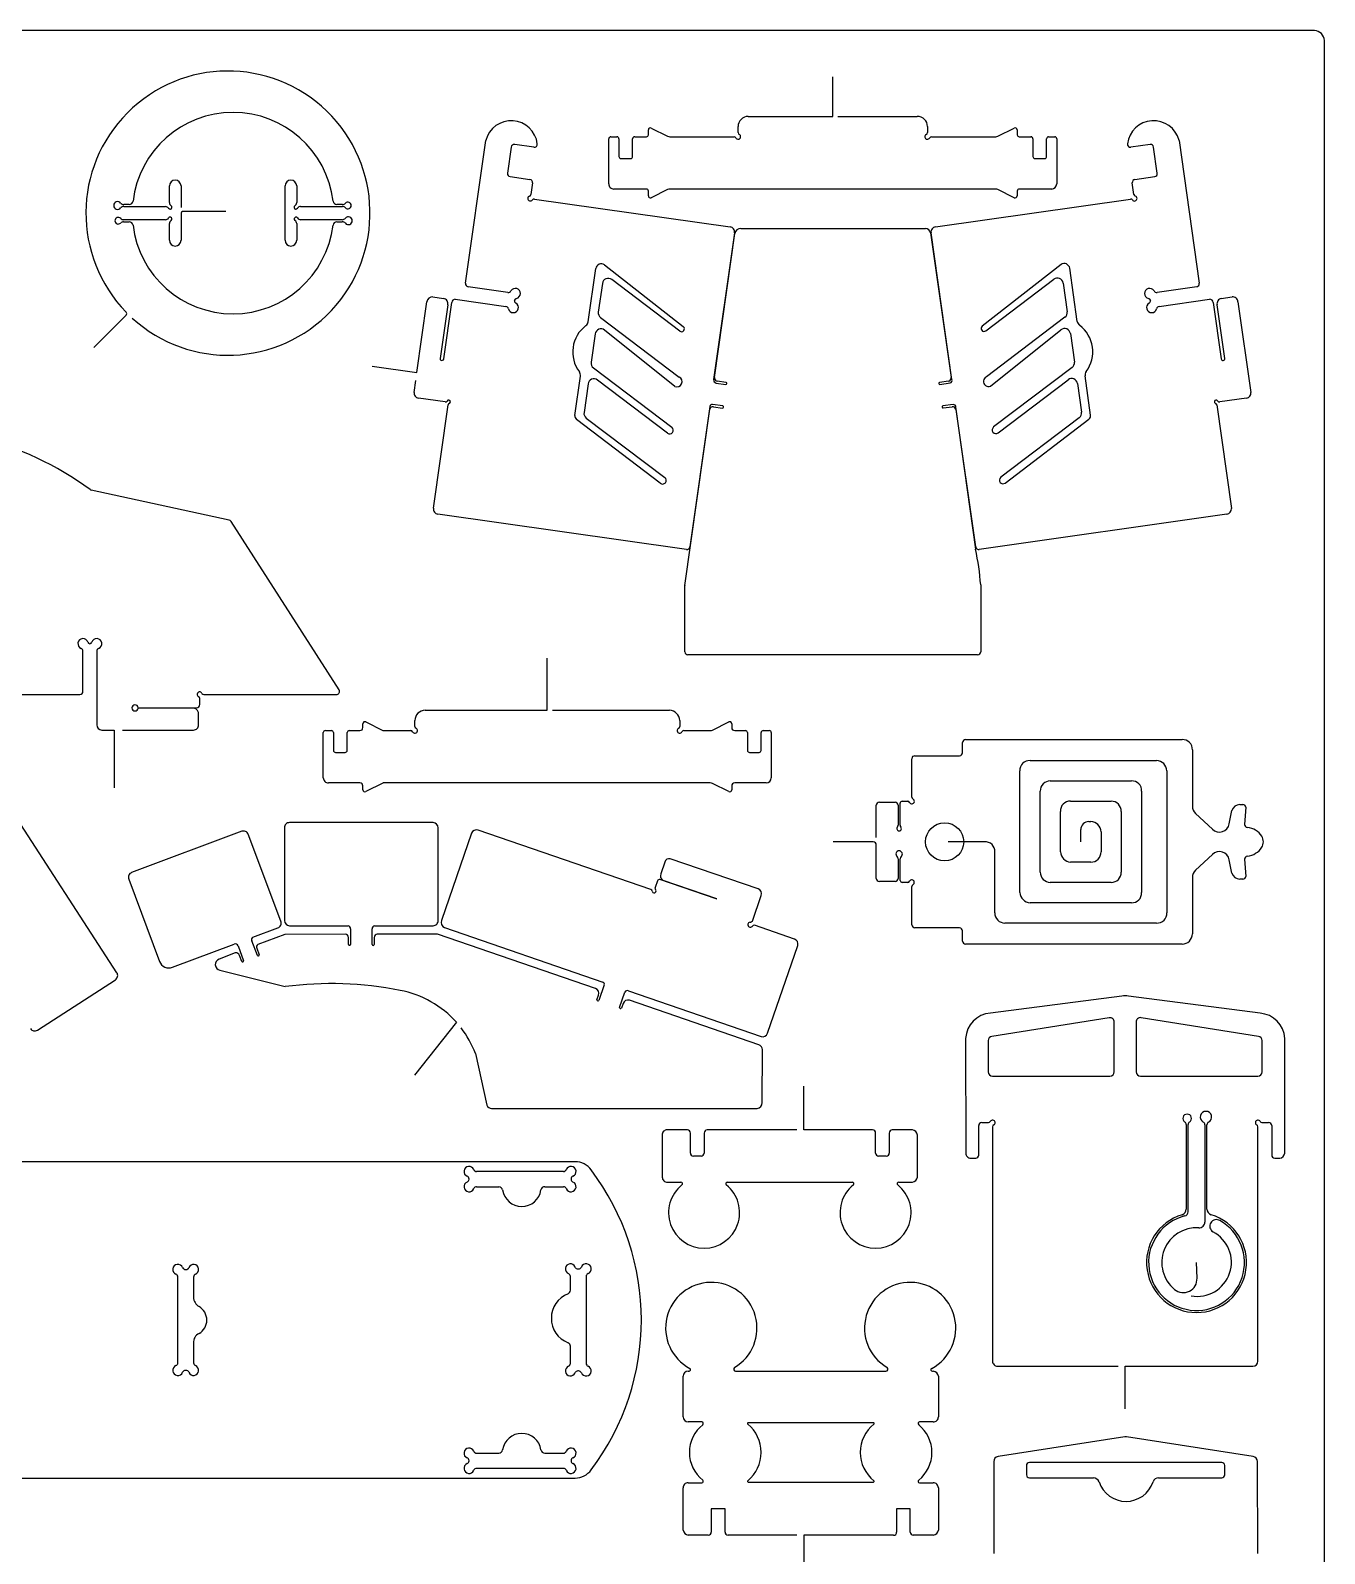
# Model space of a CAD drawing. Extents: x 0 to 199, y 0 to 282.
# Drawn here: x 71.6 to 199.2, y 131.8 to 281.9 of the extents above; entities that cross this region are included whole.
import ezdxf

# ---------------------------------------------------------------- set-up
doc = ezdxf.new("R2010")
doc.units = 0
doc.layers.add('WHITE', color=7, linetype='CONTINUOUS')

msp = doc.modelspace()

# ---------------------------------------------------------------- linework, layer by layer
at = {"layer": 'WHITE', "color": 7, "linetype": 'CONTINUOUS'}
for p, q in [((198.15, 281.862), (5, 281.862)), ((199.15, 5), (199.15, 280.862)), ((150.682, 273.391), (150.682, 277.278)), ((142.352, 273.391), (150.682, 273.391)), ((151.182, 273.391), (159.013, 273.391)), ((132.507, 271.591), (132.507, 272.067)), ((132.796, 272.246), (134.401, 271.444)), ((141.352, 271.794), (141.352, 272.391)), ((160.013, 272.391), (160.011905, 271.794)), ((166.963, 271.444), (168.568, 272.246)), ((168.857, 272.067), (168.857, 271.591)), ((114.485842, 256.956992), (116.483626, 271.03661)), ((118.990829, 270.376377), (118.62515, 267.801761)), ((121.224031, 270.361503), (119.330142, 270.631194)), ((128.607, 266.741), (128.607, 271.191)), ((128.807, 271.391), (129.407, 271.391)), ((129.607, 271.191), (129.607, 269.441)), ((130.957, 269.441), (130.957, 271.191)), ((131.157, 271.391), (132.307, 271.391)), ((134.625, 271.391), (140.949, 271.390905)), ((160.415, 271.391), (166.739, 271.391)), ((169.057, 271.391), (170.207, 271.391)), ((170.407, 271.191), (170.407, 269.441)), ((171.757, 269.441), (171.757, 271.191)), ((171.957, 271.391), (172.557, 271.391)), ((172.757, 271.191), (172.757, 266.741)), ((181.961781, 270.631183), (180.067986, 270.361506)), ((182.665941, 267.801791), (182.300698, 270.379602)), ((184.807986, 271.036506), (186.806011, 256.956968)), ((129.807, 269.241), (130.757, 269.241)), ((170.607, 269.241), (171.557, 269.241)), ((118.879724, 267.462592), (120.835861, 267.18302)), ((180.456, 267.184), (182.411243, 267.4627)), ((85.296, 264.902), (85.296, 266.541)), ((86.446, 266.541), (86.446, 264.416)), ((96.696, 261.191), (96.696, 266.541)), ((97.846, 266.541), (97.846, 264.902)), ((121.09, 266.845), (120.928261, 265.709105)), ((132.307, 266.241), (129.107, 266.241)), ((132.507, 265.564), (132.507, 266.041)), ((134.400993, 266.188013), (132.796, 265.386)), ((166.739, 266.241), (134.625, 266.241)), ((168.568, 265.386), (166.963, 266.188)), ((168.856971, 266.041029), (168.856902, 265.564)), ((172.257, 266.241), (169.056971, 266.241)), ((180.362, 265.709), (180.201, 266.845)), ((81.345, 264.716), (80.804433, 264.716)), ((80.804433, 264.516), (84.91, 264.516)), ((98.232, 264.516), (102.353749, 264.516)), ((102.353813, 264.716039), (101.798, 264.716)), ((121.272, 265.253), (140.570861, 262.50402)), ((160.791, 262.505), (180.019919, 265.253576)), ((84.91, 263.216), (80.788251, 263.216)), ((80.788251, 263.016), (81.345, 263.016)), ((85.296, 261.191), (85.296, 262.83)), ((86.446, 263.866), (86.446, 261.191)), ((90.846, 264.016), (86.596, 264.016)), ((97.846, 262.83), (97.846, 261.191)), ((102.337567, 263.216), (98.232, 263.216)), ((101.798, 263.016), (102.337567, 263.016)), ((140.995, 261.94), (138.936, 247.467)), ((139.017, 247.657), (141.036679, 261.849049)), ((141.617, 262.342), (159.823, 262.353)), ((160.318, 261.923), (162.35, 247.657)), ((162.427, 247.466), (160.36502, 261.938861)), ((126.578469, 253.170076), (127.32302, 258.40214)), ((128.183466, 258.781826), (135.949821, 252.698306)), ((173.177065, 258.811783), (165.41071, 252.728263)), ((174.782062, 253.200033), (174.037511, 258.432098)), ((118.659634, 256.059586), (114.739842, 256.617992)), ((127.97453, 256.946067), (127.572, 254.118)), ((135.594593, 252.244098), (128.892, 257.323)), ((165.765938, 252.274056), (172.468531, 257.352958)), ((173.386001, 256.976025), (173.788531, 254.147958)), ((186.56217, 256.617994), (182.643374, 256.05961)), ((109.697, 248.161), (110.688005, 255.114072)), ((111.265, 255.613), (112.327, 255.462)), ((113.477, 255.374), (118.4608, 254.663647)), ((119.299558, 255.293212), (119.289283, 255.22078)), ((182.013277, 255.220717), (182.002893, 255.293276)), ((182.841184, 254.663756), (187.825936, 255.374996)), ((188.975, 255.462), (190.038, 255.613)), ((190.614, 255.114), (191.882957, 246.204502)), ((77.849, 250.643), (81.031404, 253.825404)), ((112.741, 254.822), (111.99, 249.55)), ((112.336158, 249.501116), (113.129934, 255.070004)), ((173.566609, 253.608854), (165.829531, 247.744958)), ((188.173, 255.07), (188.966, 249.501)), ((189.312, 249.55), (188.561, 254.822)), ((127.793922, 253.578897), (135.531, 247.715)), ((135.125, 246.796), (128.195, 252.338)), ((166.235531, 246.825958), (173.165531, 252.367958)), ((127.265243, 251.970108), (126.867, 249.168)), ((174.095287, 252.000065), (174.493531, 249.197958)), ((105.289, 248.788), (109.697, 248.161)), ((125.264, 243.939), (125.813, 247.793)), ((127.088922, 248.628897), (134.826, 242.765)), ((174.271609, 248.658854), (166.534531, 242.794958)), ((176.096531, 243.968958), (175.547531, 247.822958)), ((109.42004, 246.204502), (109.584, 247.369)), ((126.56453, 247.046067), (126.163, 244.218)), ((134.381671, 242.193864), (127.482, 247.423)), ((139.191, 247.127), (140.135, 246.993)), ((140.163, 247.191), (139.272, 247.318)), ((162.095, 247.318), (161.204, 247.191)), ((161.232, 246.993), (162.247, 247.138)), ((166.978859, 242.223822), (173.878531, 247.452958)), ((174.796001, 247.076025), (175.197531, 244.247958)), ((112.48804, 245.262502), (109.84404, 245.638502)), ((111.326, 234.783), (112.776839, 244.96353)), ((138.558857, 244.81802), (136.589, 230.983)), ((139.832, 244.864), (138.815, 245.009)), ((138.913, 244.793), (139.804, 244.666)), ((162.55, 245.009), (161.535, 244.865)), ((161.563, 244.667), (162.453842, 244.79412)), ((164.775, 230.983), (162.815, 244.744)), ((188.525957, 244.963502), (189.964, 234.781)), ((191.457957, 245.638502), (188.81496, 245.262487)), ((133.676671, 237.246864), (125.426493, 243.541338)), ((126.384, 243.679), (134.121, 237.815)), ((136.101, 227.194), (138.573, 244.539)), ((162.794, 244.539), (164.755, 230.763)), ((174.976531, 243.708958), (167.239531, 237.844958)), ((167.683859, 237.276822), (175.934037, 243.571296)), ((91.201, 233.621), (77.590863, 236.577456)), ((136.25, 230.728), (111.75, 234.217)), ((189.516, 234.202), (165.114, 230.728)), ((102.015898, 216.904934), (91.38, 233.493)), ((136.111, 220.642), (136.097903, 227.151)), ((165.258, 227.23), (165.258, 220.642)), ((76.784, 216.742), (76.784, 220.70038)), ((77.454828, 221.441995), (77.463184, 221.441995)), ((78.134, 220.70038), (78.134, 213.442)), ((122.546, 214.886), (122.546, 220.021)), ((164.958, 220.342), (136.411, 220.342)), ((24.937, 216.442), (76.484, 216.442)), ((88.687, 216.442), (101.764, 216.442)), ((82.209, 215.142), (87.984, 215.142)), ((87.684, 215.092), (82.209, 215.092)), ((88.284, 215.442), (88.284, 216.039)), ((110.496, 214.886), (122.546, 214.886)), ((123.046, 214.886), (134.597, 214.886)), ((88.184, 213.442), (88.184, 214.442)), ((104.371, 213.186), (104.371, 213.562)), ((104.661, 213.741), (106.329, 212.907)), ((109.496, 213.289), (109.496, 213.886)), ((135.597, 213.886), (135.595905, 213.289)), ((138.827, 212.939), (140.432, 213.741)), ((140.721, 213.562), (140.721, 213.186)), ((78.634, 212.942), (79.872, 212.942)), ((79.872, 212.942), (79.872, 207.251)), ((80.672, 212.942), (87.684, 212.942)), ((100.471, 208.236), (100.471, 212.686)), ((100.671, 212.886), (101.271, 212.886)), ((101.471, 212.686), (101.471, 210.936)), ((102.821, 210.936), (102.821, 212.686)), ((103.021, 212.886), (104.071, 212.886)), ((106.419, 212.886), (109.093, 212.885905)), ((136, 212.886), (138.603, 212.886)), ((141.021, 212.886), (142.071, 212.886)), ((142.271, 212.686), (142.271, 210.936)), ((143.621, 210.936), (143.621, 212.686)), ((143.821, 212.886), (144.421, 212.886)), ((144.621, 212.686), (144.621, 208.236)), ((163.471, 210.7), (163.471, 211.7)), ((163.771, 212), (185.121, 212)), ((101.671, 210.736), (102.621, 210.736)), ((142.471, 210.736), (143.421, 210.736)), ((158.471, 206.328), (158.471, 210.1)), ((158.771, 210.4), (163.171, 210.4)), ((186.121, 211), (186.121, 205.441318)), ((169.121, 196.925), (169.121, 208.925)), ((170.121, 209.925), (182.596, 209.925)), ((183.596, 208.925), (183.596, 194.925)), ((104.071, 207.736), (100.971, 207.736)), ((104.371, 207.06), (104.371, 207.436)), ((106.328957, 207.715087), (104.661, 206.881)), ((138.603, 207.736), (106.419, 207.736)), ((140.432, 206.881), (138.827, 207.683)), ((140.720958, 207.436042), (140.720905, 207.06)), ((144.121, 207.736), (141.020958, 207.736)), ((172.121, 207.925), (180.121, 207.925)), ((155.271, 205.825), (156.821, 205.825)), ((157.321, 203.562882), (157.321, 205.725)), ((157.521, 205.925), (158.068, 205.924905)), ((171.121, 198.925), (171.121, 206.925)), ((174.121, 205.925), (178.121, 205.925)), ((181.121, 206.925), (181.121, 196.925)), ((190.791465, 205.591076), (191.100819, 205.591112)), ((80.123839, 189.032248), (69.587, 205.32)), ((154.971, 202.354935), (154.971, 205.525)), ((157.121, 205.525), (157.121, 203.562882)), ((173.121, 200.925), (173.121, 204.925)), ((179.121, 204.925), (179.121, 198.925)), ((186.435936, 204.712835), (188.090269, 203.157104)), ((189.75564, 203.688106), (190.021763, 205.009158)), ((191.394016, 205.354602), (191.275146, 203.641234)), ((92.428, 202.959), (81.579, 198.891)), ((96.283671, 194.099876), (93.072, 202.666)), ((96.639, 203.313), (96.639, 194.163)), ((111.289, 203.813), (97.139, 203.813)), ((111.789, 194.163), (111.789, 203.313)), ((115.080106, 202.763308), (112.131, 194.181)), ((132.747946, 197.218844), (115.717, 203.074)), ((175.121, 201.925), (175.121, 203.125)), ((175.921, 203.925), (176.121, 203.925)), ((177.121, 202.925), (177.121, 200.925)), ((154.671, 201.925), (150.719, 201.925)), ((154.971, 198.325), (154.971, 201.625)), ((165.646, 201.925), (162.043263, 201.925)), ((134.128, 199.917), (133.73, 198.758)), ((143.321894, 197.284693), (134.669, 200.26)), ((157.121, 200.256239), (157.121, 198.325)), ((157.321, 198.125), (157.321, 200.256239)), ((166.646, 194.925), (166.646, 200.925)), ((176.121, 199.925), (174.121, 199.925)), ((188.090219, 200.692449), (186.435818, 199.13615)), ((190.021763, 198.840842), (189.755707, 200.161558)), ((191.275146, 200.208766), (191.394016, 198.495398)), ((81.286, 198.247), (84.323, 190.149)), ((133.392, 198.082), (133.165, 197.423)), ((139.202, 196.296), (133.646, 198.206)), ((133.945796, 198.155569), (139.217864, 196.342687)), ((186.121, 198.407778), (186.121, 192.85)), ((191.100819, 198.258888), (190.791465, 198.258924)), ((142.763844, 194.123102), (143.632, 196.65)), ((156.821, 198.025), (155.271, 198.025)), ((158.068, 197.925), (157.521, 197.925)), ((158.471, 193.75), (158.471, 197.522)), ((178.121, 197.925), (172.121, 197.925)), ((180.121, 195.925), (170.121, 195.925)), ((97.139, 193.663), (102.914, 193.663)), ((105.514, 193.663), (111.289, 193.663)), ((146.912894, 192.349693), (142.967, 193.706)), ((182.596, 193.925), (167.646, 193.925)), ((93.973, 190.722), (93.426808, 192.174353)), ((93.533, 192.534), (95.991, 193.456)), ((96.688, 192.809), (94.02, 191.808)), ((102.639, 192.813), (96.688, 192.809)), ((102.939, 191.813), (102.939, 192.513)), ((103.139, 193.363), (103.139, 191.813)), ((105.289, 191.813), (105.289, 193.363)), ((105.489, 192.513), (105.489, 191.813)), ((111.714, 192.813), (105.789, 192.813)), ((127.290894, 187.462693), (111.714, 192.813)), ((112.421644, 193.472149), (128.021, 188.111)), ((163.171, 193.45), (158.771, 193.45)), ((163.471, 192.15), (163.471, 193.15)), ((85.611, 189.563), (91.684, 191.841)), ((91.796, 190.974), (90.192, 190.372)), ((92.07, 191.665), (92.615, 190.213)), ((92.428, 190.143), (92.208, 190.728)), ((93.914, 191.448), (94.16, 190.792)), ((144.252693, 183.060106), (147.223, 191.715)), ((185.121, 191.85), (163.771, 191.85)), ((90.272, 189.274), (96.713945, 187.66342)), ((72.295248, 183.373161), (79.976, 188.342)), ((128.156, 187.827), (127.628, 186.29)), ((127.439, 186.355), (127.601, 186.828)), ((129.661, 185.591), (130.189, 187.128)), ((130.551, 187.241), (143.618, 182.75)), ((143.401, 181.925), (130.648, 186.309)), ((179.185984, 186.722126), (166.211, 185.043)), ((192.797908, 185.041749), (179.823, 186.722)), ((130.013, 185.999), (129.85, 185.526)), ((177.937, 184.597), (172.15, 183.676)), ((192.646, 182.756), (181.071, 184.597)), ((113.594, 184.144), (109.472, 178.952)), ((172.15, 183.676), (166.362, 182.756)), ((178.429, 179.263), (178.429, 184.177)), ((180.57869, 184.177), (180.579, 179.263)), ((163.778745, 182.563014), (163.779, 171.263)), ((166.00369, 182.336), (166.004, 179.263)), ((193.004, 179.263), (193.004, 182.336)), ((195.229, 171.263), (195.229, 182.563)), ((115.466, 181.068), (116.593, 175.988)), ((143.713005, 176.23793), (143.739, 181.452)), ((166.429, 178.838), (178.004, 178.838)), ((181.004, 178.838), (192.579, 178.838)), ((147.824, 173.538), (147.838, 177.841)), ((117.061, 175.663), (143.214, 175.663)), ((165.369, 174.263), (166.026, 174.263)), ((185.509, 174.071575), (185.509, 165.739)), ((185.70868, 165.473), (185.708993, 174.071582)), ((192.982, 174.263), (193.639, 174.263)), ((133.876, 173.038), (133.876, 168.888)), ((136.351, 173.538), (134.376, 173.538)), ((136.651, 171.263), (136.651, 173.238)), ((138.001, 173.238), (138.001, 171.263)), ((147.124, 173.538), (138.301, 173.538)), ((154.601, 173.538), (147.824, 173.538)), ((154.901, 171.263), (154.901, 173.238)), ((156.251, 173.238), (156.251, 171.263)), ((158.526, 173.538), (156.551, 173.538)), ((159.026, 168.888), (159.026, 173.038)), ((165.069, 171.063), (165.069, 173.963)), ((166.429, 173.86), (166.429, 150.763)), ((187.359, 174.052796), (187.359, 164.469)), ((187.559, 165.739), (187.559, 174.052796)), ((192.579, 150.763), (192.579, 173.86)), ((193.939, 173.963), (193.939, 171.063)), ((125.277, 170.397), (20.722, 170.397)), ((137.701, 170.963), (136.951, 170.963)), ((155.951, 170.963), (155.201, 170.963)), ((164.279, 170.763), (164.769, 170.763)), ((194.239, 170.763), (194.729, 170.763)), ((114.832, 168.70538), (114.831934, 168.688593)), ((124.14038, 169.447), (115.57362, 169.447)), ((124.881978, 168.688601), (124.881976, 168.705304)), ((134.376, 168.388), (135.72, 168.388)), ((140.281, 168.388), (152.62, 168.388)), ((157.181, 168.388), (158.526, 168.388)), ((115.57362, 167.947), (117.768, 167.947)), ((122.294, 167.947), (124.14038, 167.947)), ((86.87362, 159.792), (86.940379, 159.791997)), ((124.824, 157.74), (124.824, 159.10538)), ((125.56562, 159.847), (125.632382, 159.847004)), ((126.374, 159.10538), (126.374, 150.53862)), ((186.586055, 158.924006), (186.532827, 160.477564)), ((86.132, 150.59362), (86.132, 159.05038)), ((87.682, 159.05038), (87.682, 157.065)), ((87.682, 152.551), (87.682, 150.59362)), ((124.824, 150.53862), (124.824, 152.226)), ((166.929, 150.263), (178.804, 150.263)), ((179.504, 146.06), (179.504, 150.263)), ((179.504, 150.263), (192.079, 150.263)), ((86.94038, 149.852), (86.873619, 149.851999)), ((125.63238, 149.797), (125.565623, 149.797007)), ((135.936, 145.27), (135.936, 149.27)), ((136.436, 149.77), (136.517, 149.77)), ((141.096, 149.77), (155.926, 149.77)), ((160.505, 149.77), (160.586, 149.77)), ((161.086, 149.27), (161.086, 145.27)), ((137.781, 144.77), (136.436, 144.77)), ((154.681, 144.695), (142.341, 144.695)), ((160.586, 144.77), (159.241, 144.77)), ((179.465, 143.293), (166.969, 141.37)), ((192.121, 141.37), (179.617, 143.293)), ((115.57362, 141.697), (117.768, 141.697)), ((122.294, 141.697), (124.14038, 141.697)), ((114.832, 140.93862), (114.831995, 140.955382)), ((124.14038, 140.197), (115.57362, 140.197)), ((124.882, 140.95538), (124.881979, 140.938628)), ((166.545, 140.875), (166.56, 131.804)), ((169.767395, 140.479605), (169.768606, 139.559605)), ((189.017394, 140.78), (170.067395, 140.78)), ((189.318605, 139.560395), (189.317394, 140.480395)), ((192.56, 131.806), (192.545, 140.877)), ((30.902, 139.247), (125.277, 139.247)), ((135.936, 134.12), (135.936, 138.27)), ((136.436, 138.77), (137.781, 138.77)), ((142.340981, 138.843575), (154.681, 138.845)), ((159.241, 138.77), (160.586, 138.77)), ((161.086, 138.27), (161.086, 134.12)), ((170.068606, 139.26), (176.38, 139.26)), ((182.792, 139.26), (189.018605, 139.26)), ((140.061, 136.195), (138.711, 136.195)), ((138.711, 136.195), (138.711, 133.92)), ((140.061, 133.92), (140.061, 136.195)), ((158.311, 136.195), (156.961, 136.195)), ((156.961, 136.195), (156.961, 133.92)), ((158.311, 133.92), (158.311, 136.195)), ((138.411, 133.62), (136.436, 133.62)), ((147.138, 133.62), (140.361, 133.62)), ((156.661, 133.62), (147.838, 133.62)), ((147.838, 133.62), (147.838, 127.501)), ((160.586, 133.62), (158.611, 133.62))]:
    msp.add_line(p, q, dxfattribs=at)
msp.add_circle((161.704, 201.925), 1.879866, dxfattribs=at)
for centre, radius, start, end in [((198.092659, 280.804659), 1.058895, 3.104187, 86.895813), ((91.071, 263.865), 13.999541, 227.660513, 224.192964), ((91.571, 263.868483), 9.925098, 6.813637, 173.185677), ((142.328744, 272.414256), 0.977021, 88.636059, 181.363941), ((159.039678, 272.417678), 0.973687, 358.429945, 91.570055), ((118.990596, 270.382066), 2.591009, 6.922232, 165.367339), ((132.706905, 272.067047), 0.199905, 63.532706, 180.013551), ((141.352, 271.391), 0.249994, 206.360058, 63.639942), ((141.589824, 271.817561), 0.238988, 185.65778, 237.949294), ((160.012, 271.391), 0.249994, 116.360058, 333.639942), ((159.812, 271.794), 0.199905, 296.436873, 0), ((168.658026, 272.068551), 0.19898, 359.553434, 116.90031), ((182.300698, 270.379602), 2.591913, 14.681367, 173.021638), ((119.287848, 270.334191), 0.3, 81.895527, 171.916195), ((121.266031, 270.657503), 0.298965, 261.924104, 7.077684), ((128.810077, 271.187923), 0.203101, 90.868132, 179.131868), ((129.394326, 271.178326), 0.213051, 3.410357, 86.589643), ((131.159906, 271.188094), 0.202927, 90.820532, 179.179468), ((132.307, 271.591), 0.2, 270, 0), ((134.633944, 271.92866), 0.537734, 244.329471, 269.046962), ((140.949, 271.191), 0.199905, 26.436873, 90), ((160.40072, 271.214199), 0.177376, 85.382263, 158.224811), ((166.738967, 271.891), 0.5, 270.003837, 296.61973), ((169.057, 271.591), 0.2, 180, 270), ((170.205825, 271.189825), 0.201178, 0.334549, 89.665451), ((171.969633, 271.178367), 0.213008, 93.399997, 176.600003), ((172.549348, 271.183348), 0.207793, 2.110386, 87.889614), ((180.026012, 270.658723), 0.300167, 173.153544, 278.038301), ((182.004087, 270.3341), 0.300081, 8.721672, 98.104638), ((129.819427, 269.453427), 0.21279, 183.34798, 266.65202), ((130.746542, 269.451458), 0.210717, 272.844672, 357.155328), ((170.606077, 269.440077), 0.199079, 179.734227, 270.265773), ((171.551506, 269.446494), 0.205567, 271.531419, 358.468581), ((85.871, 266.541), 0.575, 0, 180), ((97.271, 266.541), 0.575, 0, 180), ((118.922169, 267.759574), 0.3, 171.916195, 261.866333), ((120.794, 266.887), 0.298965, 351.924104, 81.950938), ((180.498, 266.887), 0.299955, 98.049062, 188.049062), ((182.368909, 267.759698), 0.3, 278.112292, 8.065797), ((120.731, 265.737), 0.199223, 288.434949, 351.950938), ((129.093978, 266.727978), 0.487152, 178.468293, 271.531707), ((132.307, 266.041), 0.2, 0, 90), ((134.625, 265.741), 0.5, 90, 116.6163), ((166.749541, 265.785694), 0.455428, 62.050132, 91.326301), ((169.056971, 266.041), 0.2, 90, 179.991747), ((172.236941, 266.761059), 0.520446, 272.208886, 357.791114), ((180.56, 265.738), 0.200112, 188.33256, 251.655566), ((80.199, 264.616), 0.385206, 39.551774, 320.448226), ((80.804433, 265.116), 0.4, 219.551774, 270), ((80.804433, 264.116), 0.4, 90, 140.448226), ((81.343709, 265.090998), 0.375, 270.197188, 353.126408), ((84.876097, 264.077916), 0.439394, 37.433975, 85.574748), ((85.373279, 264.437991), 0.175026, 212.093172, 57.83735), ((85.672, 264.901), 0.376001, 179.847618, 236.860836), ((97.768993, 264.438722), 0.175026, 122.094175, 327.83644), ((97.330655, 264.97675), 0.520738, 311.543162, 351.746915), ((98.232, 264.14), 0.376, 90, 146.860836), ((101.862453, 265.163329), 0.451949, 195.046782, 261.800961), ((102.353749, 264.116), 0.4, 43.264269, 90), ((102.353786, 265.116039), 0.4, 270.00397, 316.731586), ((102.885, 264.616), 0.329539, 223.264269, 136.731586), ((120.873, 265.311), 0.24982, 108.434949, 325.420712), ((121.242473, 265.056223), 0.19898, 81.46615, 145.398938), ((132.702902, 265.558456), 0.19598, 178.378999, 298.361761), ((168.657, 265.565), 0.199905, 243.563127, 359.713524), ((180.048, 265.055), 0.200552, 34.640948, 98.049062), ((180.419591, 265.310139), 0.2502, 214.340179, 71.973021), ((80.257, 263.116), 0.329539, 43.26426, 316.73574), ((80.788251, 263.616), 0.4, 223.26426, 270), ((80.788251, 262.616), 0.4, 90, 136.73574), ((81.340362, 262.636249), 0.37978, 7.37527, 89.300317), ((91.570851, 263.86724), 9.924519, 186.841499, 353.1594), ((84.910992, 263.591), 0.375001, 269.848426, 326.861498), ((85.372, 263.291), 0.175026, 302.872909, 147.127091), ((85.668131, 262.830905), 0.372132, 122.716498, 180.139318), ((86.611646, 263.850354), 0.166383, 95.395708, 174.604292), ((97.771, 263.291), 0.175026, 32.872909, 237.127091), ((97.471, 262.829994), 0.375, 0, 56.861368), ((98.251547, 263.627093), 0.411557, 215.859969, 267.277689), ((101.798, 262.64), 0.376, 90, 173.102572), ((102.337567, 263.616), 0.4, 270, 320.448226), ((102.337567, 262.616), 0.4, 39.551772, 90), ((102.943, 263.116), 0.385206, 219.551772, 140.448226), ((85.871, 261.191), 0.575, 180, 0), ((97.271, 261.191), 0.575, 180, 0), ((140.501, 262.01), 0.498935, 351.934859, 81.950938), ((141.611, 261.761), 0.581031, 89.408326, 171.283843), ((159.816994, 261.846173), 0.506862, 8.7181, 89.321065), ((160.861, 262.009), 0.500915, 98.033046, 188.049062), ((127.875297, 258.315383), 0.55905, 56.548091, 171.072413), ((173.485234, 258.345341), 0.55905, 8.927587, 123.451909), ((114.781701, 256.914012), 0.298965, 171.73435, 261.951341), ((128.544, 256.865), 0.575211, 52.77151, 171.898094), ((172.816531, 256.894958), 0.575211, 8.101906, 127.22849), ((186.51517, 256.908994), 0.294771, 279.174727, 9.36651), ((111.226, 255.075), 0.539412, 85.853841, 175.846147), ((112.214, 254.935), 0.538979, 347.897818, 77.897818), ((113.455, 255.049), 0.325744, 86.127424, 176.302951), ((118.701945, 256.356587), 0.3, 261.892305, 329.867992), ((119.393842, 255.954992), 0.5, 283.919373, 149.867992), ((119.586287, 255.178484), 0.3, 103.919373, 171.89506), ((119.596562, 255.250916), 0.3, 171.89506, 239.870748), ((181.90917, 255.954994), 0.5, 30.133727, 256.045393), ((181.716248, 255.178604), 0.3, 8.069706, 76.045393), ((181.705864, 255.251163), 0.3, 300.094019, 8.069706), ((182.601055, 256.35661), 0.3, 210.133727, 278.109414), ((187.847, 255.049), 0.326676, 3.68574, 93.697049), ((189.088, 254.935), 0.538979, 102.102182, 192.102182), ((190.076995, 255.076071), 0.538343, 4.040092, 94.153868), ((80.889983, 253.966826), 0.2, 315, 44.192964), ((118.418469, 254.366649), 0.3, 13.912448, 81.888135), ((119.195, 254.559), 0.5, 193.912448, 59.870748), ((128.141, 254.037), 0.574736, 171.898094, 232.850905), ((173.219531, 254.066958), 0.574736, 307.149095, 8.101906), ((182.107, 254.559), 0.5, 120.094019, 346.096021), ((182.88356, 254.366764), 0.3, 98.120333, 166.09602), ((128.316589, 250.179728), 3.266771, 126.903357, 216.887948), ((126.01, 253.251), 0.5742, 306.929768, 351.898094), ((127.835, 251.889), 0.575501, 51.277998, 171.898094), ((135.772207, 252.471202), 0.28831, 231.971682, 51.971681), ((165.588324, 252.50116), 0.28831, 128.028319, 308.028318), ((173.525531, 251.918958), 0.575501, 8.101906, 128.722002), ((175.350531, 253.280958), 0.5742, 188.101906, 233.070232), ((173.043942, 250.209686), 3.266771, 323.112052, 53.096643), ((112.163, 249.525), 0.174797, 171.777186, 352.146687), ((127.436, 249.087), 0.574736, 171.898094, 232.850905), ((173.924531, 249.116958), 0.574736, 307.149095, 8.101906), ((189.139, 249.5255), 0.174726, 188.060541, 8.060541), ((125.244, 247.874), 0.574736, 351.898094, 36.869898), ((135.328, 247.2555), 0.502344, 246.164899, 66.164899), ((139.314, 247.615), 0.299955, 171.950938, 261.950938), ((162.053, 247.615), 0.299955, 278.049062, 8.049062), ((166.032531, 247.285458), 0.502344, 113.835101, 293.835101), ((176.116531, 247.903958), 0.574736, 143.130102, 188.101906), ((109.913918, 246.132662), 0.499076, 171.723739, 261.951242), ((127.134, 246.965), 0.575211, 52.77151, 171.898094), ((139.23286, 247.42402), 0.299955, 171.761799, 261.977997), ((140.149, 247.092), 0.099985, 261.950938, 81.950938), ((161.218, 247.092), 0.099985, 98.049062, 278.049062), ((162.171812, 247.392652), 0.26552, 286.449712, 16.036046), ((174.226531, 246.994958), 0.575211, 8.101906, 127.22849), ((191.386977, 246.134362), 0.500915, 278.146303, 8.049142), ((112.51604, 245.460502), 0.19997, 261.950938, 325.594766), ((112.833979, 245.27547), 0.169068, 297.497595, 154.77964), ((112.97504, 244.935502), 0.200172, 108.344434, 171.950938), ((138.782, 244.786), 0.225428, 81.582343, 171.83393), ((138.869161, 244.497123), 0.299107, 81.572007, 171.951782), ((139.818, 244.765), 0.099985, 261.950938, 81.950938), ((161.549, 244.766), 0.099985, 98.049062, 278.049062), ((162.496, 244.496), 0.301086, 8.210838, 98.049062), ((162.55, 244.744), 0.265, 0, 90), ((188.46908, 245.275243), 0.169095, 25.298112, 242.459275), ((188.327957, 244.935502), 0.19997, 8.049062, 71.655566), ((188.786957, 245.460502), 0.199985, 214.405234, 278.049062), ((125.685, 243.879), 0.425254, 171.888952, 232.563103), ((126.73086, 244.136026), 0.573746, 171.785778, 232.8033), ((174.62967, 244.165984), 0.573746, 307.1967, 8.214222), ((175.675531, 243.908958), 0.425254, 307.436897, 8.111048), ((59.279743, 211.97219), 30.64845, 53.556118, 98.943731), ((134.603836, 242.479432), 0.361809, 232.118017, 52.118017), ((166.756695, 242.50939), 0.361809, 127.881983, 307.881983), ((133.898836, 237.530932), 0.360627, 231.971681, 51.971681), ((167.461695, 237.56089), 0.360627, 128.028319, 308.028319), ((77.664, 236.868), 0.299608, 233.550825, 255.870819), ((111.819879, 234.71116), 0.499076, 171.723739, 261.951242), ((189.450016, 234.715875), 0.518094, 277.317032, 7.221298), ((91.128084, 233.329871), 0.300122, 32.92519, 75.93892), ((136.292, 231.025), 0.299955, 261.950938, 351.950938), ((140.059023, 225.44468), 25.262142, 4.052572, 12.153138), ((165.072, 231.025), 0.299955, 188.049062, 278.049062), ((136.398, 227.151), 0.300097, 171.761894, 180), ((76.784, 221.442), 0.5, 16.601112, 247.975687), ((76.484, 220.70038), 0.3, 0, 67.975687), ((77.454822, 221.641995), 0.2, 196.601112, 270.001639), ((77.463178, 221.641995), 0.2, 270.001639, 343.398868), ((78.134, 221.442), 0.5, 292.024313, 163.398868), ((78.434, 220.70038), 0.3, 112.024313, 180), ((136.414279, 220.645279), 0.303296, 180.619404, 269.380596), ((164.923448, 220.676552), 0.336332, 275.896538, 354.103462), ((76.460751, 216.765249), 0.324084, 274.113741, 355.886259), ((88.284, 216.442), 0.249994, 26.360058, 243.434949), ((88.083001, 216.038274), 0.201, 0.206839, 63.655265), ((88.698925, 216.661059), 0.219383, 209.508835, 266.884092), ((101.764, 216.742), 0.3, 270, 32.895815), ((81.909, 215.117), 0.30104, 4.763642, 355.236358), ((87.609, 214.517), 0.579871, 352.568592, 82.568592), ((87.965622, 215.460378), 0.318908, 273.3036, 356.6964), ((110.497986, 213.884014), 1.001988, 90.113576, 179.886424), ((134.514846, 213.803846), 1.085267, 4.341378, 85.658622), ((78.662347, 213.470347), 0.529107, 183.0711, 266.9289), ((87.685654, 213.440346), 0.498349, 269.809871, 0.190129), ((104.071, 213.186), 0.3, 270, 0), ((104.570904, 213.562549), 0.199905, 63.211845, 180.157358), ((109.497, 212.886), 0.25089, 206.25866, 63.639942), ((109.73691, 213.316408), 0.242464, 186.490633, 237.992905), ((135.596, 212.886), 0.249994, 116.360058, 333.639942), ((135.396, 213.289), 0.199905, 296.436873, 0), ((140.52287, 213.564912), 0.198152, 359.157877, 117.295866), ((141.021, 213.186), 0.3, 180, 270), ((100.67021, 212.68679), 0.199211, 89.772745, 180.227255), ((101.264655, 212.679655), 0.206443, 1.761261, 88.238739), ((103.029894, 212.677106), 0.209083, 92.438033, 177.561967), ((106.455166, 213.244356), 0.360176, 249.494909, 264.237047), ((109.093, 212.686), 0.199905, 26.436873, 90), ((136.031381, 212.633666), 0.254278, 97.089052, 146.23245), ((138.602967, 213.386), 0.5, 270.003837, 296.61973), ((142.049555, 212.664555), 0.222481, 5.531273, 84.468727), ((143.811607, 212.695393), 0.190838, 87.178635, 182.821365), ((144.415589, 212.680589), 0.205482, 1.508979, 88.491021), ((163.773646, 211.697354), 0.302657, 90.500859, 179.499141), ((185.160454, 211.039454), 0.961356, 357.647926, 92.352074), ((101.666484, 210.931484), 0.195536, 178.67647, 271.32353), ((102.618027, 210.938973), 0.202995, 270.839135, 359.160865), ((142.475433, 210.940433), 0.204481, 181.242249, 268.757751), ((143.414386, 210.942614), 0.20672, 271.833548, 358.166452), ((158.758514, 210.112486), 0.287785, 87.513281, 182.486719), ((163.171, 210.7), 0.3, 270, 0), ((170.05497, 208.99103), 0.936301, 85.956003, 184.043997), ((182.581676, 208.910676), 1.014425, 0.809047, 89.190953), ((100.962837, 208.227837), 0.491905, 179.04917, 270.95083), ((104.071, 207.436), 0.3, 0, 90), ((106.418, 207.536), 0.200002, 89.713523, 116.436873), ((138.551204, 207.017232), 0.720632, 67.498137, 85.878296), ((141.020958, 207.436), 0.3, 90, 179.991946), ((144.113302, 208.243698), 0.507757, 270.868713, 359.131287), ((172.118439, 206.927561), 0.997442, 89.852882, 180.147118), ((180.186894, 206.990894), 0.936427, 355.964903, 94.035097), ((104.566432, 207.052205), 0.195587, 177.715846, 298.914951), ((140.521, 207.06), 0.199905, 243.563127, 0), ((155.26861, 205.52739), 0.29762, 89.539977, 180.460023), ((156.783502, 205.487502), 0.339575, 6.339927, 83.660073), ((157.524016, 205.721984), 0.203039, 90.851197, 179.148803), ((158.068, 205.725), 0.199905, 26.436873, 90), ((158.472, 205.925), 0.25089, 206.25866, 63.639942), ((158.672906, 206.330807), 0.201926, 180.796429, 243.68711), ((174.061286, 204.984714), 0.94218, 86.366251, 183.633749), ((178.125028, 204.929028), 0.99598, 359.768255, 90.231745), ((190.791465, 204.791076), 0.8, 90, 164.180806), ((191.100782, 205.291076), 0.300036, 12.223619, 89.992901), ((187.121, 205.441318), 1, 180, 226.759387), ((92.603877, 202.491329), 0.499649, 20.462096, 110.609783), ((97.121479, 203.330521), 0.482797, 87.920295, 182.079705), ((111.256053, 203.280053), 0.533964, 3.537548, 86.462452), ((115.554, 202.6), 0.501243, 71.022836, 160.985594), ((157.221, 203.225), 0.223607, 139.812073, 40.187927), ((156.821, 203.562882), 0.3, 319.812074, 0), ((157.621, 203.562882), 0.3, 180, 220.187926), ((175.934848, 203.111152), 0.813965, 90.974786, 179.025214), ((176.066749, 202.870749), 1.055646, 2.94581, 87.05419), ((188.775333, 203.885588), 1, 226.759387, 348.610298), ((191.574427, 203.62047), 0.3, 176.031296, 264.915191), ((191.380969, 201.446305), 1.882756, 32.838568, 84.915191), ((154.671, 201.625), 0.3, 0, 90), ((165.718862, 200.997862), 0.929997, 355.50649, 94.49351), ((191.380969, 202.403695), 1.882756, 275.084809, 327.161432), ((192.122662, 201.925), 1, 327.161432, 32.838568), ((134.57, 199.818), 0.452951, 77.375151, 167.375151), ((157.221, 200.725), 0.316228, 310.474582, 229.525418), ((156.821, 200.256239), 0.3, 0, 49.525419), ((157.621, 200.256239), 0.3, 130.474581, 180), ((174.201386, 201.005386), 1.083373, 184.255265, 265.744735), ((176.137638, 200.908362), 0.983502, 269.030651, 0.969349), ((188.775401, 199.964077), 1, 11.389702, 133.249884), ((191.574427, 200.22953), 0.3, 95.084809, 183.968704), ((81.753671, 198.422877), 0.499649, 110.462096, 200.609783), ((133.581, 198.017), 0.199865, 71.02112, 161.02112), ((134.14, 198.565), 0.453154, 154.792147, 244.623722), ((155.28273, 198.33673), 0.31195, 182.154884, 267.845116), ((156.803266, 198.342734), 0.318229, 273.194648, 356.805352), ((157.534157, 198.138157), 0.213563, 183.532148, 266.467852), ((158.471, 197.925), 0.25044, 296.565051, 153.639942), ((172.14039, 198.94439), 1.019574, 181.089674, 268.910326), ((178.118184, 198.927816), 1.00282, 270.160918, 359.839082), ((187.121, 198.407778), 1, 133.249884, 180), ((190.791465, 199.058924), 0.8, 195.819194, 270), ((191.100782, 198.558924), 0.300036, 270.007099, 347.776381), ((132.683, 197.03), 0.1997, 7.480886, 71.02112), ((133.073, 197.081), 0.193621, 187.41865, 44.37498), ((133.353601, 197.35685), 0.199865, 160.672233, 224.642545), ((143.159, 196.812), 0.499973, 341.093939, 70.985594), ((158.046356, 198.158792), 0.234792, 275.289173, 328.524098), ((158.670904, 197.521459), 0.199905, 116.086665, 179.845043), ((170.192625, 196.996625), 1.074016, 183.823828, 266.176172), ((180.171089, 196.874911), 0.951231, 266.981601, 3.018399), ((139.208, 196.32), 0.024739, 255.963757, 66.501435), ((95.816, 193.924), 0.499649, 290.50236, 20.609693), ((97.179677, 194.203677), 0.542205, 184.302438, 265.697562), ((102.87698, 193.40086), 0.264741, 351.778135, 81.96166), ((105.55102, 193.40086), 0.264741, 98.03834, 188.221865), ((111.291655, 194.160345), 0.497352, 269.694143, 0.305857), ((112.631, 193.972), 0.541923, 157.315072, 247.274228), ((142.562, 193.766), 0.250056, 97.352379, 314.676299), ((142.559, 194.257), 0.244724, 263.19442, 326.829019), ((142.947536, 193.462037), 0.244739, 85.43837, 148.972339), ((158.817531, 193.796531), 0.349641, 187.647703, 262.352297), ((167.636377, 194.915377), 0.990423, 179.443274, 270.556726), ((182.678577, 194.842423), 0.921132, 264.856661, 5.143339), ((93.66, 192.301), 0.265364, 118.593228, 208.506538), ((102.601776, 192.475776), 0.339272, 6.299019, 83.700981), ((105.792853, 192.509147), 0.303877, 90.726408, 179.273592), ((146.75, 191.877), 0.499973, 341.093939, 70.985594), ((163.171, 193.15), 0.3, 0, 90), ((163.789627, 192.168627), 0.319171, 183.345683, 266.654317), ((185.115206, 192.855794), 1.005811, 270.330063, 359.669937), ((91.789, 191.56), 0.299977, 20.48898, 110.48898), ((91.879, 190.645), 0.339308, 14.159108, 104.159108), ((94.147, 191.575), 0.265364, 118.593228, 208.593228), ((94.059897, 190.774639), 0.101597, 211.206156, 9.838764), ((103.039, 191.838), 0.103078, 194.036243, 345.963757), ((105.389, 191.827), 0.100975, 187.96961, 352.03039), ((85.259795, 190.499549), 1.000234, 200.515866, 290.556012), ((90.401304, 189.835335), 0.576036, 111.306229, 257.028156), ((92.515971, 190.192771), 0.101074, 209.499686, 11.545235), ((79.705, 188.761), 0.499001, 302.893902, 32.927863), ((101.246, 152.935), 35.022888, 78.809419, 97.435076), ((127.945685, 187.901113), 0.222991, 340.588085, 70.260268), ((106.169228, 177.519744), 9.950276, 41.738802, 79.145618), ((127.128, 186.99), 0.499973, 341.093939, 70.985594), ((127.544026, 186.353106), 0.105043, 178.96669, 323.075551), ((130.485693, 185.836105), 0.499973, 71.056705, 160.985536), ((130.426589, 187.003215), 0.268365, 62.381146, 152.290851), ((179.504, 184.242), 2.500432, 82.670347, 97.306925), ((129.768919, 185.597518), 0.108116, 183.456479, 318.585761), ((166.404, 182.421), 2.629094, 94.209832, 176.903589), ((177.978144, 184.147026), 0.451851, 3.803524, 95.224452), ((181.004, 184.177), 0.42531, 80.936328, 180), ((192.605, 182.421), 2.627839, 3.097589, 85.790168), ((72.024, 183.792), 0.499001, 212.893902, 302.927863), ((105.823, 177.324), 10.344321, 21.219245, 37.351782), ((143.238001, 181.451257), 0.501, 0.084941, 71.013328), ((143.78, 183.223), 0.499973, 251.093939, 340.985594), ((166.429, 182.336), 0.42531, 99.063672, 180), ((192.56625, 182.325447), 0.437877, 1.381014, 79.506269), ((166.462112, 179.296112), 0.459307, 184.134136, 265.865864), ((177.993735, 179.273265), 0.435386, 271.350915, 358.649085), ((181.007934, 179.266934), 0.428952, 180.525465, 269.474535), ((192.518115, 179.323885), 0.489685, 277.142397, 352.857603), ((117.025442, 176.111257), 0.449665, 195.908844, 274.535493), ((143.176, 176.2), 0.538343, 274.047703, 4.040204), ((165.369, 173.963), 0.3, 90, 180), ((166.025894, 174.463), 0.2, 270.030403, 333.57667), ((166.429, 174.263), 0.249994, 296.360058, 153.639942), ((185.609, 174.675), 0.423962, 303.539061, 236.460277), ((185.209, 174.071575), 0.3, 0, 56.460277), ((186.008993, 174.071571), 0.3, 123.539061, 179.997913), ((187.459, 174.813), 0.559017, 297.752202, 242.247798), ((187.059, 174.052796), 0.3, 0, 62.247798), ((187.859, 174.052796), 0.3, 117.752202, 180), ((192.579, 174.263), 0.249994, 26.360058, 243.639942), ((193.015005, 174.516053), 0.255196, 213.823906, 262.56902), ((193.639, 173.963), 0.3, 0, 90), ((134.336531, 173.077469), 0.462219, 85.101526, 184.898474), ((136.359313, 173.246313), 0.291806, 358.367557, 91.632443), ((138.305071, 173.233929), 0.304098, 90.766979, 179.233021), ((154.599428, 173.236428), 0.301576, 0.298601, 89.701399), ((156.550779, 173.238221), 0.299779, 89.957776, 180.042224), ((158.494999, 173.006999), 0.531905, 3.341248, 86.658752), ((166.651701, 173.845817), 0.223152, 120.037057, 176.355869), ((192.379, 173.859894), 0.2, 0, 63.57667), ((136.951, 171.263), 0.3, 180, 270), ((137.701, 171.263), 0.3, 270, 0), ((155.201, 171.263), 0.3, 180, 270), ((155.951, 171.263), 0.3, 270, 0), ((164.271238, 171.255238), 0.492299, 179.096561, 270.903439), ((194.710841, 171.281159), 0.518477, 272.00712, 357.99288), ((114.832, 169.447), 0.5, 22.024313, 247.975695), ((115.57362, 169.747), 0.3, 202.024313, 270), ((124.14038, 169.747), 0.3, 270, 337.975687), ((124.882, 169.447), 0.5, 292.02246, 157.975687), ((125.323411, 168.490984), 1.906581, 35.55528, 91.394871), ((107.245, 154.822), 24.570239, 323.028431, 36.973432), ((164.775549, 171.056451), 0.293524, 268.72146, 1.27854), ((194.261915, 171.085915), 0.323727, 184.059008, 265.940992), ((114.832, 167.947), 0.5, 112.029414, 337.975687), ((114.531934, 168.688593), 0.3, 292.029414, 0), ((114.532, 168.70538), 0.3, 0, 67.975695), ((124.882, 167.947), 0.5, 202.024313, 67.97742), ((125.181976, 168.70537), 0.3, 112.02246, 180.012688), ((125.181978, 168.688629), 0.3, 180.00532, 247.97742), ((134.371014, 168.883014), 0.495039, 179.422945, 270.577055), ((138, 165.388), 3.499698, 128.654695, 51.332523), ((135.719896, 168.237917), 0.150083, 308.82978, 89.960466), ((140.28261, 168.237034), 0.150975, 90.61108, 230.515375), ((154.9, 165.388), 3.499698, 128.654695, 51.332523), ((152.619896, 168.237917), 0.150083, 308.82978, 89.960466), ((157.1823, 168.237143), 0.150862, 90.493878, 230.632577), ((158.429513, 168.984487), 0.604241, 279.188519, 350.811481), ((115.57362, 167.647), 0.3, 90, 157.975687), ((117.735976, 167.533921), 0.414318, 13.408734, 85.56697), ((120.031, 167.922), 1.9144, 188.773468, 351.231095), ((122.292632, 167.573001), 0.374001, 89.790489, 171.210449), ((124.14038, 167.647), 0.3, 22.024313, 90), ((186.533647, 160.477314), 4.924679, 106.912553, 73.079594), ((184.949985, 165.727356), 0.559136, 285.669372, 1.193237), ((185.284, 165.473), 0.42468, 284.036243, 0), ((188.134, 165.739), 0.575, 180, 253.109802), ((186.534119, 160.477887), 4.72449, 104.052015, 60.827645), ((186.532827, 160.477564), 3.424204, 86.397224, 230.728963), ((186.770503, 164.483239), 0.58867, 267.809258, 358.61394), ((188.493902, 164.049743), 0.651109, 58.199039, 238.199039), ((186.605191, 160.505644), 3.366503, 259.621131, 62.670292), ((86.132, 159.792), 0.5, 22.024312, 247.975687), ((85.832, 159.05038), 0.3, 0, 67.975687), ((86.87362, 160.092), 0.3, 202.024312, 270), ((86.940379, 160.091997), 0.3, 270, 337.975931), ((87.682, 159.792), 0.5, 292.024313, 157.975931), ((87.982, 159.05038), 0.3, 112.024313, 180), ((124.824, 159.847), 0.5, 22.024314, 247.975687), ((124.524, 159.10538), 0.3, 0, 67.975687), ((125.56562, 160.147), 0.3, 202.024314, 270), ((125.632382, 160.147004), 0.3, 270, 337.975355), ((126.374, 159.847), 0.5, 292.024313, 157.975355), ((126.674, 159.10538), 0.3, 112.024313, 180), ((124.38467, 157.783948), 0.441522, 297.128624, 354.287434), ((138.710985, 154.019991), 4.500108, 300.485771, 241.851987), ((158.311, 154.02), 4.500239, 298.148128, 239.514443), ((185.226798, 158.879057), 1.36, 230.696844, 1.894028), ((88.757, 157.064416), 1.075, 179.968881, 240.127232), ((87.463, 154.808), 1.526125, 299.824045, 60.194616), ((125.53, 154.983), 2.586426, 111.406499, 248.593501), ((88.595901, 152.644824), 0.918704, 114.015713, 185.861646), ((124.449, 152.225921), 0.375, 0, 68.571903), ((86.132, 149.852), 0.5, 112.024313, 337.975613), ((85.832, 150.59362), 0.3, 292.024313, 0), ((87.682, 149.852), 0.5, 202.024313, 67.975687), ((87.982, 150.59362), 0.3, 180, 247.975687), ((124.824, 149.797), 0.5, 112.024313, 337.976239), ((124.524, 150.53862), 0.3, 292.024313, 0), ((126.374, 149.797), 0.5, 202.024314, 67.975687), ((126.674, 150.53862), 0.3, 180, 247.975687), ((141.116297, 149.975549), 0.206549, 126.305901, 264.360669), ((155.925676, 149.970002), 0.200002, 270.092858, 59.250757), ((166.915746, 150.749746), 0.486926, 178.440237, 271.559763), ((192.075775, 150.766225), 0.503236, 270.367221, 359.632779), ((86.873619, 149.551999), 0.3, 90, 157.975613), ((86.94038, 149.552), 0.3, 22.024313, 90), ((125.565623, 149.497007), 0.3, 90, 157.976239), ((125.63238, 149.497), 0.3, 22.024314, 90), ((136.439214, 149.266786), 0.503224, 90.365888, 179.634112), ((136.517, 149.92), 0.15, 270, 61.725135), ((160.484111, 149.914679), 0.146179, 110.047816, 278.215816), ((160.53952, 149.22352), 0.548453, 4.861503, 85.138497), ((136.463485, 145.297485), 0.528201, 182.982751, 267.017249), ((140.035999, 141.769002), 3.484755, 128.346547, 231.643223), ((137.762003, 144.613272), 0.157875, 315.185997, 83.089077), ((142.340944, 144.62056), 0.07444, 89.957033, 232.364146), ((140.037262, 141.770002), 3.590634, 308.96055, 51.029438), ((156.959437, 141.769), 3.574154, 128.632734, 231.357253), ((154.680465, 144.61957), 0.075432, 309.062641, 89.593617), ((159.242, 144.619), 0.151003, 90.379437, 231.22095), ((156.959325, 141.768911), 3.500519, 308.70002, 51.312064), ((160.605092, 145.250908), 0.481286, 267.726515, 2.273485), ((120.031321, 141.727431), 1.9144, 8.639294, 171.359083), ((179.541, 142.799), 0.499812, 81.253838, 98.746162), ((114.832, 141.697), 0.5, 22.024313, 247.975322), ((114.531995, 140.955382), 0.3, 0, 67.975322), ((115.57362, 141.997), 0.3, 202.024313, 270), ((117.768, 142.072), 0.375, 270, 351.265443), ((122.29278, 142.069832), 0.372834, 188.457094, 270.18746), ((124.14038, 141.997), 0.3, 270, 337.975687), ((124.882, 141.697), 0.5, 292.024316, 157.975687), ((125.182, 140.95538), 0.3, 112.024316, 180), ((167.044811, 140.875971), 0.499812, 98.724245, 180.111306), ((192.045, 140.875809), 0.500001, 0.136515, 81.257219), ((114.832, 140.197), 0.5, 112.024313, 337.975687), ((114.532, 140.93862), 0.3, 292.024313, 0), ((115.57362, 139.897), 0.3, 90, 157.975687), ((124.14038, 139.897), 0.3, 22.024313, 90), ((124.882, 140.197), 0.5, 202.024313, 67.977286), ((125.181979, 140.938628), 0.3, 180, 247.977286), ((125.276003, 141.248), 2.001, 270.028558, 323.044162), ((170.067395, 140.48), 0.3, 90, 180.075389), ((170.068606, 139.56), 0.3, 180.075389, 270), ((189.017394, 140.48), 0.3, 0.075389, 90), ((189.018605, 139.56), 0.3, 270, 0.075389), ((136.397363, 138.308637), 0.462978, 85.21285, 184.78715), ((137.778899, 138.919989), 0.150003, 270.802459, 50.895358), ((142.342, 138.919), 0.075432, 128.541184, 269.22578), ((154.685592, 138.917752), 0.072897, 266.388578, 54.896007), ((159.221912, 138.913048), 0.144316, 120.807482, 277.600465), ((160.598695, 138.282695), 0.487471, 358.507754, 91.492246), ((176.347086, 138.639069), 0.621803, 21.40491, 86.965774), ((179.586115, 139.745697), 2.8018, 198.298994, 341.699521), ((182.792, 138.685), 0.575, 90, 161.659547), ((136.493446, 134.177446), 0.560398, 185.88371, 264.11629), ((138.403516, 133.927484), 0.307575, 271.394333, 358.605667), ((140.355469, 133.914469), 0.294521, 178.923884, 271.076116), ((156.707042, 133.873958), 0.258098, 259.723976, 10.276024), ((158.611464, 133.920464), 0.300465, 180.088568, 269.911432), ((160.53638, 134.16962), 0.551855, 275.158721, 354.841279)]:
    msp.add_arc(centre, radius, start, end, dxfattribs=at)

doc.saveas('drawing.dxf')
